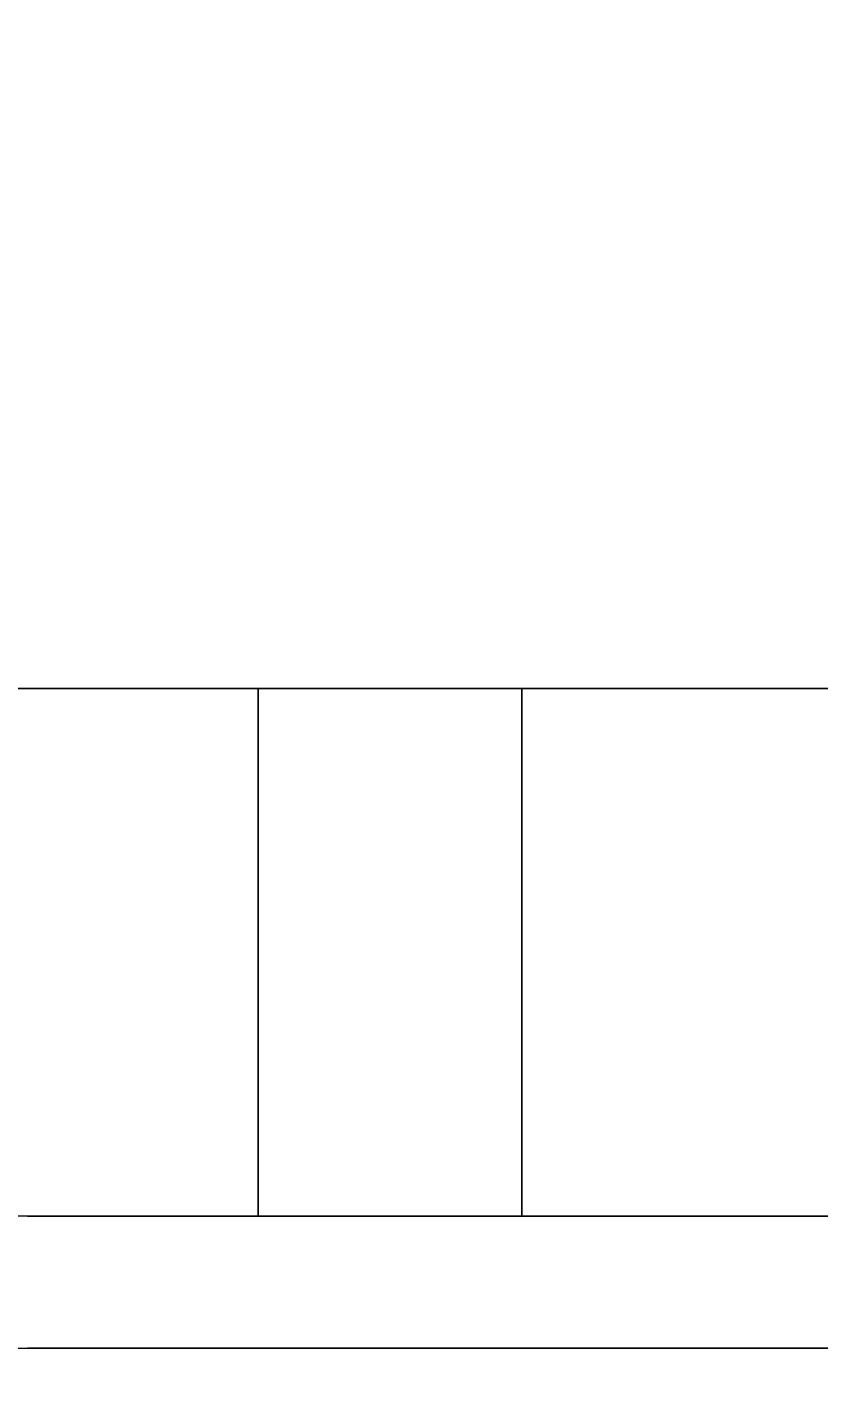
# Model space of a CAD drawing. Header units: millimetres. Extents: x -3724 to 231642, y -8553 to 29017.
# Drawn here: x 11412.5 to 11532.5, y 7928.5 to 8136.2 of the extents above; entities that cross this region are included whole.
import ezdxf

# ---------------------------------------------------------------- set-up
doc = ezdxf.new("R2010")
doc.units = ezdxf.units.MM
doc.layers.add('A-ANNO-DIMS', color=7, linetype='Continuous', lineweight=9)
doc.layers.add('A-ANNO-DIMS-100', color=7, linetype='Continuous', lineweight=9)
doc.layers.add('I-FURN-1', color=9, linetype='Continuous', lineweight=9, true_color=0x808080)
doc.styles.add('ISOCPEUR', font='isocpeur.ttf', dxfattribs={"width": 0.9, "height": 250})
doc.styles.add('ISOCPEUR_1', font='isocpeur.ttf', dxfattribs={"width": 0.9, "height": 200})
doc.dimstyles.new('ISO-2_0_0_9К_Средний_округл2', dxfattribs={"dimscale": 304.8, "dimtxt": 199.196235, "dimasz": 0.492126, "dimexe": 0.393701, "dimexo": 0, "dimgap": 0, "dimtad": 1, "dimdec": 0, "dimrnd": 10, "dimzin": 0, "dimdsep": 46, "dimtxsty": 'ISOCPEUR_1', "dimblk1": 'OBLIQUE', "dimblk2": 'OBLIQUE', "dimsah": 1, "dimcen": 0.09, "dimdle": 0.393701, "dimazin": 0, "dimtfac": 1, "dimtdec": 4, "dimtix": 1, "dimtmove": 0, "dimatfit": 3, "dimfxl": 1, "dimtvp": 1, "dimtolj": 1, "dimtzin": 0, "dimarcsym": 2})
doc.dimstyles.new('ISO-2_5_0_9К_БОЛЬШОЙ', dxfattribs={"dimscale": 304.8, "dimtxt": 248.995294, "dimasz": 0.492126, "dimexe": 0.393701, "dimexo": 0.984252, "dimgap": 0, "dimtad": 1, "dimdec": 0, "dimrnd": 10, "dimzin": 0, "dimdsep": 46, "dimtxsty": 'ISOCPEUR', "dimblk1": 'OBLIQUE', "dimblk2": 'OBLIQUE', "dimsah": 1, "dimcen": 0.09, "dimdle": 0.393701, "dimazin": 0, "dimtfac": 1, "dimtdec": 4, "dimtix": 1, "dimtmove": 0, "dimatfit": 3, "dimfxl": 1, "dimtvp": 1, "dimtolj": 1, "dimtzin": 0, "dimarcsym": 2})

# ---------------------------------------------------------------- blocks, each defined once
blk = doc.blocks.new('Бизиборд лего - бизиборд 1_21б-32328682-План расстановки мебели и оборудования 1 этажа в осях 1-12')
at = {"layer": 'I-FURN-1'}
for p, q in [((1245, 100), (935, 100)), ((935, 100), (1245, 100)), ((1245, 100), (1205, 100)), ((1205, 100), (1205, 20)), ((1205, 20), (1205, 100)), ((1205, 100), (1245, 100)), ((1355, 100), (1245, 100)), ((1245, 100), (1355, 100)), ((1245, 20), (1245, 100)), ((1245, 100), (1245, 20)), ((1500, 20), (1000, 20)), ((1170, 20), (1210, 20)), ((1210, 20), (1170, 20)), ((1170, 20), (1205, 20)), ((1205, 20), (1210, 20)), ((1210, 20), (1205, 20)), ((1205, 20), (1210, 20)), ((1210, 20), (1228.66, 20)), ((1222.59, 20), (1210, 20)), ((1210, 20), (1211.34, 20)), ((1210.34, 20), (1210, 20)), ((1210, 20), (1217.41, 20)), ((1212.93, 20), (1210, 20)), ((1210, 20), (1222.59, 20)), ((1230, 20), (1210, 20)), ((1210, 20), (1212.93, 20)), ((1215, 20), (1210, 20)), ((1210, 20), (1215, 20)), ((1210.34, 20), (1210, 20)), ((1210, 20), (1211.34, 20)), ((1211.34, 20), (1210, 20)), ((1210, 20), (1222.59, 20)), ((1212.93, 20), (1210, 20)), ((1210, 20), (1210.34, 20)), ((1211.34, 20), (1210, 20)), ((1210, 20), (1211.34, 20)), ((1211.34, 20), (1210, 20)), ((1210, 20), (1230, 20)), ((1230, 20), (1210, 20)), ((1210, 20), (1230, 20)), ((1230, 20), (1210, 20)), ((1210, 20), (1230, 20)), ((1230, 20), (1210, 20)), ((1210, 20), (1230, 20)), ((1230, 20), (1210, 20)), ((1210, 20), (1230, 20)), ((1230, 20), (1210, 20)), ((1210, 20), (1230, 20)), ((1230, 20), (1210, 20)), ((1210, 20), (1230, 20)), ((1230, 20), (1210, 20)), ((1210, 20), (1230, 20)), ((1230, 20), (1210, 20)), ((1210, 20), (1230, 20)), ((1230, 20), (1210, 20)), ((1210, 20), (1230, 20)), ((1230, 20), (1210, 20)), ((1210, 20), (1220, 20)), ((1227.07, 20), (1210, 20)), ((1210, 20), (1220, 20)), ((1220, 20), (1210, 20)), ((1210, 20), (1220, 20)), ((1211.34, 20), (1210, 20)), ((1210, 20), (1230, 20)), ((1217.41, 20), (1210, 20)), ((1210, 20), (1217.41, 20)), ((1230, 20), (1210, 20)), ((1210, 20), (1230, 20)), ((1230, 20), (1210, 20)), ((1210, 20), (1222.59, 20)), ((1230, 20), (1210, 20)), ((1212.93, 20), (1210.34, 20)), ((1212.93, 20), (1210.34, 20)), ((1210.34, 20), (1211.34, 20)), ((1211.34, 20), (1215, 20)), ((1215, 20), (1211.34, 20)), ((1211.34, 20), (1215, 20)), ((1215, 20), (1211.34, 20)), ((1211.34, 20), (1215, 20)), ((1211.34, 20), (1217.41, 20)), ((1211.34, 20), (1215, 20)), ((1217.41, 20), (1211.34, 20)), ((1211.34, 20), (1212.93, 20)), ((1212.93, 20), (1211.34, 20)), ((1211.34, 20), (1212.93, 20)), ((1212.93, 20), (1211.34, 20)), ((1212.93, 20), (1211.34, 20)), ((1215, 20), (1212.93, 20)), ((1222.59, 20), (1212.93, 20)), ((1212.93, 20), (1225, 20)), ((1225, 20), (1212.93, 20)), ((1227.07, 20), (1212.93, 20)), ((1212.93, 20), (1215, 20)), ((1217.41, 20), (1212.93, 20)), ((1212.93, 20), (1220, 20)), ((1222.59, 20), (1212.93, 20)), ((1230, 20), (1212.93, 20)), ((1220, 20), (1215, 20)), ((1230, 20), (1215, 20)), ((1215, 20), (1230, 20)), ((1215, 20), (1222.59, 20)), ((1215, 20), (1225, 20)), ((1216.1, 20), (1220, 20)), ((1220, 20), (1216.1, 20)), ((1216.1, 20), (1220, 20)), ((1220, 20), (1216.1, 20)), ((1216.1, 20), (1220, 20)), ((1217.41, 20), (1222.59, 20)), ((1217.41, 20), (1222.59, 20)), ((1225, 20), (1217.41, 20)), ((1225, 20), (1217.41, 20)), ((1230, 20), (1217.41, 20)), ((1217.41, 20), (1230, 20)), ((1229.66, 20), (1220, 20)), ((1220, 20), (1230, 20)), ((1220, 20), (1230, 20)), ((1220, 20), (1225, 20)), ((1230, 20), (1220, 20)), ((1220, 20), (1230, 20)), ((1220.98, 20), (1225, 20)), ((1225, 20), (1220.98, 20)), ((1220.98, 20), (1225, 20)), ((1225, 20), (1220.98, 20)), ((1220.98, 20), (1225, 20)), ((1227.07, 20), (1222.59, 20)), ((1222.59, 20), (1225, 20)), ((1222.59, 20), (1227.07, 20)), ((1225, 20), (1222.59, 20)), ((1222.59, 20), (1230, 20)), ((1222.59, 20), (1225, 20)), ((1222.59, 20), (1228.66, 20)), ((1227.07, 20), (1222.59, 20)), ((1222.59, 20), (1225, 20)), ((1225, 20), (1230, 20)), ((1228.66, 20), (1225, 20)), ((1225, 20), (1230, 20)), ((1230, 20), (1225, 20)), ((1225, 20), (1228.66, 20)), ((1228.66, 20), (1225, 20)), ((1225, 20), (1228.66, 20)), ((1230, 20), (1225, 20)), ((1225, 20), (1230, 20)), ((1225, 20), (1227.07, 20)), ((1225.86, 20), (1228.66, 20)), ((1228.66, 20), (1225.86, 20)), ((1225.86, 20), (1228.66, 20)), ((1228.66, 20), (1225.86, 20)), ((1225.86, 20), (1228.66, 20)), ((1230, 20), (1227.07, 20)), ((1227.07, 20), (1230, 20)), ((1230, 20), (1227.07, 20)), ((1229.66, 20), (1227.07, 20)), ((1230, 20), (1227.07, 20)), ((1227.07, 20), (1230, 20)), ((1228.66, 20), (1230, 20)), ((1230, 20), (1228.66, 20)), ((1228.66, 20), (1229.66, 20)), ((1230, 20), (1228.66, 20)), ((1228.66, 20), (1229.66, 20)), ((1228.66, 20), (1230, 20)), ((1230, 20), (1229.66, 20)), ((1229.66, 20), (1230, 20)), ((1229.66, 20), (1230, 20)), ((1230, 20), (1229.66, 20)), ((1230, 20), (1245, 20)), ((1245, 20), (1230, 20)), ((1230, 20), (1245, 20)), ((1245, 20), (1230, 20)), ((1230, 20), (1245, 20)), ((1245, 20), (1270, 20)), ((1270, 20), (1245, 20)), ((1245, 20), (1270, 20)), ((1270, 20), (1290, 20)), ((1271.34, 20), (1270, 20)), ((1270, 20), (1289.66, 20)), ((1272.93, 20), (1270, 20)), ((1270, 20), (1290, 20)), ((1290, 20), (1270, 20)), ((1270, 20), (1277.41, 20)), ((1271.34, 20), (1270, 20)), ((1270, 20), (1270.34, 20)), ((1275, 20), (1270, 20)), ((1270, 20), (1275, 20)), ((1272.93, 20), (1270, 20)), ((1270, 20), (1290, 20)), ((1272.93, 20), (1270, 20)), ((1270, 20), (1270.34, 20)), ((1290, 20), (1270, 20)), ((1270, 20), (1270.34, 20)), ((1271.34, 20), (1270, 20)), ((1270, 20), (1290, 20)), ((1290, 20), (1270, 20)), ((1270, 20), (1290, 20)), ((1290, 20), (1270, 20)), ((1270, 20), (1270.34, 20)), ((1290, 20), (1270, 20)), ((1270, 20), (1290, 20)), ((1290, 20), (1270, 20)), ((1270, 20), (1290, 20)), ((1290, 20), (1270, 20)), ((1270, 20), (1290, 20)), ((1290, 20), (1270, 20)), ((1270, 20), (1290, 20)), ((1290, 20), (1270, 20)), ((1270, 20), (1290, 20)), ((1290, 20), (1270, 20)), ((1270, 20), (1280, 20)), ((1271.34, 20), (1270, 20)), ((1270, 20), (1282.59, 20)), ((1285, 20), (1270, 20)), ((1270, 20), (1290, 20)), ((1290, 20), (1270, 20)), ((1270, 20), (1289.66, 20)), ((1289.66, 20), (1270, 20)), ((1270, 20), (1290, 20)), ((1290, 20), (1270, 20)), ((1270, 20), (1271.34, 20)), ((1270.34, 20), (1270, 20)), ((1270, 20), (1289.66, 20)), ((1290, 20), (1270, 20)), ((1270, 20), (1280, 20)), ((1270.34, 20), (1270, 20)), ((1270, 20), (1290, 20)), ((1290, 20), (1270, 20)), ((1270, 20), (1287.07, 20)), ((1270.34, 20), (1270, 20)), ((1270.34, 20), (1272.93, 20)), ((1270.34, 20), (1271.34, 20)), ((1270.34, 20), (1271.34, 20)), ((1270.34, 20), (1272.93, 20)), ((1272.93, 20), (1270.34, 20)), ((1271.34, 20), (1270.34, 20)), ((1275, 20), (1270.34, 20)), ((1271.34, 20), (1274.7, 20)), ((1274.7, 20), (1271.34, 20)), ((1271.34, 20), (1274.7, 20)), ((1288.66, 20), (1271.34, 20)), ((1288.66, 20), (1271.34, 20)), ((1271.34, 20), (1272.93, 20)), ((1271.34, 20), (1272.93, 20)), ((1275, 20), (1271.34, 20)), ((1287.07, 20), (1271.34, 20)), ((1271.34, 20), (1287.07, 20)), ((1272.93, 20), (1271.34, 20)), ((1287.07, 20), (1272.93, 20)), ((1272.93, 20), (1285, 20)), ((1285, 20), (1272.93, 20)), ((1290, 20), (1272.93, 20)), ((1272.93, 20), (1275, 20)), ((1272.93, 20), (1275, 20)), ((1272.93, 20), (1290, 20)), ((1282.59, 20), (1272.93, 20)), ((1275, 20), (1272.93, 20)), ((1275, 20), (1279.58, 20)), ((1279.58, 20), (1275, 20)), ((1275, 20), (1279.58, 20)), ((1280, 20), (1275, 20)), ((1275, 20), (1280, 20)), ((1275, 20), (1277.41, 20)), ((1275, 20), (1277.41, 20)), ((1280, 20), (1275, 20)), ((1277.41, 20), (1275, 20)), ((1290, 20), (1275, 20)), ((1277.41, 20), (1282.59, 20)), ((1277.41, 20), (1280, 20)), ((1277.41, 20), (1280, 20)), ((1280, 20), (1277.41, 20)), ((1280, 20), (1284.46, 20)), ((1284.46, 20), (1280, 20)), ((1280, 20), (1284.46, 20)), ((1290, 20), (1280, 20)), ((1280, 20), (1290, 20)), ((1280, 20), (1282.59, 20)), ((1280, 20), (1282.59, 20)), ((1289.66, 20), (1280, 20)), ((1280, 20), (1290, 20)), ((1280, 20), (1282.59, 20)), ((1282.59, 20), (1280, 20)), ((1282.59, 20), (1290, 20)), ((1282.59, 20), (1285, 20)), ((1282.59, 20), (1285, 20)), ((1282.59, 20), (1287.07, 20)), ((1287.07, 20), (1282.59, 20)), ((1282.59, 20), (1285, 20)), ((1285, 20), (1282.59, 20)), ((1285, 20), (1288.66, 20)), ((1288.66, 20), (1285, 20)), ((1285, 20), (1288.66, 20)), ((1285, 20), (1288.66, 20)), ((1288.66, 20), (1285, 20)), ((1285, 20), (1287.07, 20)), ((1285, 20), (1287.07, 20)), ((1290, 20), (1285, 20)), ((1285, 20), (1287.07, 20)), ((1287.07, 20), (1285, 20)), ((1290, 20), (1287.07, 20)), ((1287.07, 20), (1288.66, 20)), ((1287.07, 20), (1288.66, 20)), ((1289.66, 20), (1287.07, 20)), ((1287.07, 20), (1290, 20)), ((1287.07, 20), (1288.66, 20)), ((1288.66, 20), (1287.07, 20)), ((1287.07, 20), (1288.66, 20)), ((1288.66, 20), (1287.07, 20)), ((1287.07, 20), (1290, 20)), ((1289.66, 20), (1288.66, 20)), ((1290, 20), (1288.66, 20)), ((1288.66, 20), (1290, 20)), ((1290, 20), (1288.66, 20)), ((1288.66, 20), (1289.66, 20)), ((1288.66, 20), (1290, 20)), ((1288.66, 20), (1289.66, 20)), ((1289.66, 20), (1288.66, 20)), ((1288.66, 20), (1289.66, 20)), ((1289.66, 20), (1288.66, 20)), ((1290, 20), (1289.66, 20)), ((1289.66, 20), (1290, 20)), ((1289.66, 20), (1290, 20)), ((1290, 20), (1289.66, 20)), ((1290, 20), (1289.66, 20)), ((1289.66, 20), (1290, 20)), ((1290, 20), (1289.66, 20)), ((1289.66, 20), (1290, 20)), ((1290, 20), (1289.66, 20)), ((1289.66, 20), (1290, 20)), ((1289.66, 20), (1290, 20)), ((1290, 20), (1289.66, 20)), ((1290, 20), (1330, 20)), ((1330, 20), (1290, 20)), ((1290, 20), (1330, 20)), ((1000, 0), (1500, 0)), ((1210, 0), (1170, 0)), ((1170, 0), (1210, 0)), ((1210, 0), (1170, 0)), ((1210.34, 0), (1210, 0)), ((1210, 0), (1215, 0)), ((1230, 0), (1210, 0)), ((1210, 0), (1230, 0)), ((1220, 0), (1210, 0)), ((1210, 0), (1212.93, 0)), ((1210.34, 0), (1210, 0)), ((1210, 0), (1210.34, 0)), ((1230, 0), (1210, 0)), ((1210, 0), (1229.66, 0)), ((1230, 0), (1210, 0)), ((1210, 0), (1230, 0)), ((1230, 0), (1210, 0)), ((1210, 0), (1230, 0)), ((1215, 0), (1210, 0)), ((1210, 0), (1222.59, 0)), ((1210.34, 0), (1210, 0)), ((1210, 0), (1230, 0)), ((1211.34, 0), (1210, 0)), ((1210, 0), (1220, 0)), ((1230, 0), (1210, 0)), ((1210, 0), (1230, 0)), ((1230, 0), (1210, 0)), ((1210, 0), (1230, 0)), ((1230, 0), (1210, 0)), ((1210, 0), (1230, 0)), ((1230, 0), (1210, 0)), ((1210, 0), (1230, 0)), ((1230, 0), (1210, 0)), ((1210, 0), (1230, 0)), ((1230, 0), (1210, 0)), ((1210, 0), (1230, 0)), ((1230, 0), (1210, 0)), ((1210, 0), (1230, 0)), ((1230, 0), (1210, 0)), ((1210, 0), (1230, 0)), ((1230, 0), (1210, 0)), ((1210, 0), (1230, 0)), ((1230, 0), (1210, 0)), ((1210, 0), (1230, 0)), ((1222.59, 0), (1210, 0)), ((1210, 0), (1229.66, 0)), ((1230, 0), (1210, 0)), ((1210, 0), (1230, 0)), ((1220, 0), (1210, 0)), ((1210, 0), (1225, 0)), ((1230, 0), (1210, 0)), ((1210, 0), (1229.66, 0)), ((1230, 0), (1210, 0)), ((1210, 0), (1230, 0)), ((1230, 0), (1210, 0)), ((1210, 0), (1230, 0)), ((1212.93, 0), (1210, 0)), ((1210, 0), (1215, 0)), ((1212.93, 0), (1210.34, 0)), ((1211.34, 0), (1210.34, 0)), ((1210.34, 0), (1211.34, 0)), ((1211.34, 0), (1210.34, 0)), ((1215, 0), (1211.34, 0)), ((1211.34, 0), (1215, 0)), ((1215, 0), (1211.34, 0)), ((1212.93, 0), (1211.34, 0)), ((1211.34, 0), (1212.93, 0)), ((1230, 0), (1211.34, 0)), ((1212.93, 0), (1211.34, 0)), ((1229.66, 0), (1212.93, 0)), ((1212.93, 0), (1217.41, 0)), ((1217.41, 0), (1212.93, 0)), ((1212.93, 0), (1215, 0)), ((1215, 0), (1212.93, 0)), ((1215, 0), (1212.93, 0)), ((1215, 0), (1230, 0)), ((1215, 0), (1217.41, 0)), ((1217.41, 0), (1215, 0)), ((1225, 0), (1215, 0)), ((1230, 0), (1215, 0)), ((1215, 0), (1222.59, 0)), ((1220, 0), (1216.1, 0)), ((1216.1, 0), (1220, 0)), ((1220, 0), (1216.1, 0)), ((1217.41, 0), (1220, 0)), ((1222.59, 0), (1217.41, 0)), ((1217.41, 0), (1220, 0)), ((1220, 0), (1217.41, 0)), ((1227.07, 0), (1220, 0)), ((1220, 0), (1230, 0)), ((1220, 0), (1228.66, 0)), ((1230, 0), (1220, 0)), ((1220, 0), (1228.66, 0)), ((1230, 0), (1220, 0)), ((1225, 0), (1220.98, 0)), ((1220.98, 0), (1225, 0)), ((1225, 0), (1220.98, 0)), ((1225, 0), (1222.59, 0)), ((1222.59, 0), (1225, 0)), ((1230, 0), (1222.59, 0)), ((1222.59, 0), (1225, 0)), ((1228.66, 0), (1225, 0)), ((1225, 0), (1227.07, 0)), ((1230, 0), (1225, 0)), ((1225, 0), (1229.66, 0)), ((1225, 0), (1230, 0)), ((1228.66, 0), (1225.86, 0)), ((1225.86, 0), (1228.66, 0)), ((1228.66, 0), (1225.86, 0)), ((1230, 0), (1227.07, 0)), ((1227.07, 0), (1228.66, 0)), ((1229.66, 0), (1228.66, 0)), ((1228.66, 0), (1229.66, 0)), ((1228.66, 0), (1230, 0)), ((1228.66, 0), (1230, 0)), ((1230, 0), (1229.66, 0)), ((1230, 0), (1229.66, 0)), ((1229.66, 0), (1230, 0)), ((1229.66, 0), (1230, 0)), ((1229.66, 0), (1230, 0)), ((1229.66, 0), (1230, 0)), ((1229.66, 0), (1230, 0)), ((1270, 0), (1230, 0)), ((1230, 0), (1270, 0)), ((1270, 0), (1230, 0)), ((1290, 0), (1270, 0)), ((1270, 0), (1290, 0)), ((1290, 0), (1270, 0)), ((1270, 0), (1289.66, 0)), ((1282.59, 0), (1270, 0)), ((1270, 0), (1272.93, 0)), ((1290, 0), (1270, 0)), ((1270, 0), (1290, 0)), ((1280, 0), (1270, 0)), ((1270, 0), (1290, 0)), ((1290, 0), (1270, 0)), ((1270, 0), (1290, 0)), ((1270.34, 0), (1270, 0)), ((1270, 0), (1270.34, 0)), ((1270.34, 0), (1270, 0)), ((1270, 0), (1270.34, 0)), ((1290, 0), (1270, 0)), ((1270, 0), (1270.34, 0)), ((1287.07, 0), (1270, 0)), ((1270, 0), (1290, 0)), ((1290, 0), (1270, 0)), ((1270, 0), (1290, 0)), ((1290, 0), (1270, 0)), ((1270, 0), (1290, 0)), ((1290, 0), (1270, 0)), ((1270, 0), (1290, 0)), ((1290, 0), (1270, 0)), ((1270, 0), (1282.59, 0)), ((1290, 0), (1270, 0)), ((1270, 0), (1290, 0)), ((1290, 0), (1270, 0)), ((1270, 0), (1290, 0)), ((1290, 0), (1270, 0)), ((1270, 0), (1290, 0)), ((1290, 0), (1270, 0)), ((1270, 0), (1290, 0)), ((1290, 0), (1270, 0)), ((1270, 0), (1290, 0)), ((1282.59, 0), (1270, 0)), ((1270, 0), (1290, 0)), ((1290, 0), (1270, 0)), ((1270, 0), (1287.07, 0)), ((1290, 0), (1270, 0)), ((1270, 0), (1270.34, 0)), ((1277.41, 0), (1270, 0)), ((1270, 0), (1290, 0)), ((1290, 0), (1270, 0)), ((1270, 0), (1290, 0)), ((1285, 0), (1270, 0)), ((1270, 0), (1290, 0)), ((1290, 0), (1270, 0)), ((1270, 0), (1290, 0)), ((1271.34, 0), (1270, 0)), ((1270, 0), (1280, 0)), ((1271.34, 0), (1270.34, 0)), ((1270.34, 0), (1271.34, 0)), ((1271.34, 0), (1270.34, 0)), ((1270.34, 0), (1272.93, 0)), ((1270.34, 0), (1290, 0)), ((1270.34, 0), (1290, 0)), ((1274.7, 0), (1271.34, 0)), ((1271.34, 0), (1274.7, 0)), ((1274.7, 0), (1271.34, 0)), ((1290, 0), (1271.34, 0)), ((1271.34, 0), (1272.93, 0)), ((1272.93, 0), (1271.34, 0)), ((1272.93, 0), (1271.34, 0)), ((1272.93, 0), (1275, 0)), ((1272.93, 0), (1275, 0)), ((1280, 0), (1272.93, 0)), ((1272.93, 0), (1275, 0)), ((1285, 0), (1272.93, 0)), ((1279.58, 0), (1275, 0)), ((1275, 0), (1279.58, 0)), ((1279.58, 0), (1275, 0)), ((1275, 0), (1290, 0)), ((1275, 0), (1277.41, 0)), ((1275, 0), (1282.59, 0)), ((1277.41, 0), (1290, 0)), ((1280, 0), (1277.41, 0)), ((1284.46, 0), (1280, 0)), ((1280, 0), (1284.46, 0)), ((1284.46, 0), (1280, 0)), ((1282.59, 0), (1280, 0)), ((1282.59, 0), (1280, 0)), ((1282.59, 0), (1280, 0)), ((1280, 0), (1285, 0)), ((1285, 0), (1282.59, 0)), ((1285, 0), (1282.59, 0)), ((1285, 0), (1282.59, 0)), ((1282.59, 0), (1287.07, 0)), ((1282.59, 0), (1290, 0)), ((1290, 0), (1282.59, 0)), ((1287.07, 0), (1282.59, 0)), ((1288.66, 0), (1285, 0)), ((1285, 0), (1288.66, 0)), ((1288.66, 0), (1285, 0)), ((1287.07, 0), (1285, 0)), ((1287.07, 0), (1285, 0)), ((1287.07, 0), (1285, 0)), ((1290, 0), (1285, 0)), ((1290, 0), (1285, 0)), ((1285, 0), (1289.66, 0)), ((1290, 0), (1287.07, 0)), ((1288.66, 0), (1287.07, 0)), ((1288.66, 0), (1287.07, 0)), ((1287.07, 0), (1289.66, 0)), ((1290, 0), (1287.07, 0)), ((1287.07, 0), (1290, 0)), ((1290, 0), (1287.07, 0)), ((1289.66, 0), (1288.66, 0)), ((1290, 0), (1288.66, 0)), ((1289.66, 0), (1290, 0)), ((1290, 0), (1289.66, 0)), ((1289.66, 0), (1290, 0)), ((1289.66, 0), (1290, 0)), ((1330, 0), (1290, 0)), ((1290, 0), (1330, 0)), ((1330, 0), (1290, 0))]:
    blk.add_line(p, q, dxfattribs=at)
blk = doc.blocks.new('DIMBLOCK113-План расстановки мебели и оборудования 1 этажа в осях 1-12')
at = {"layer": 'A-ANNO-DIMS-100'}
for p, q in [((10242.5, 8036), (10242.5, 8416.23)), ((12825, 8402.3), (12825, 8176.23)), ((12825, 8296.23), (12825, 8402.3)), ((10242.5, 8296.23), (12945, 8296.23)), ((10242.5, 8296.23), (10242.5, 8036))]:
    blk.add_line(p, q, dxfattribs=at)
at = {"layer": 'A-ANNO-DIMS-100', "lineweight": 20}
for p, q in [((10242.5, 8296.23), (10317.5, 8371.23)), ((12825, 8296.23), (12900, 8371.23)), ((10242.5, 8296.23), (10167.5, 8221.23)), ((12825, 8296.23), (12750, 8221.23))]:
    blk.add_line(p, q, dxfattribs=at)
at = {"layer": 'A-ANNO-DIMS-100', "color": 0, "insert": (11361.37, 8557.52), "char_height": 200, "width": 413.7153, "attachment_point": 1, "line_spacing_factor": 1.149209, "style": 'ISOCPEUR_1'}
blk.add_mtext('1/2', dxfattribs=at)
blk = doc.blocks.new('_Oblique')
at = {"color": 0, "linetype": 'ByBlock', "lineweight": -2}
blk.add_line((-0.5, -0.5), (0.5, 0.5), dxfattribs=at)
blk = doc.blocks.new('DIMBLOCK114-План расстановки мебели и оборудования 1 этажа в осях 1-12')
at = {"layer": 'A-ANNO-DIMS-100'}
for p, q in [((7660, 8200), (7660, 9383.39)), ((12825, 8683), (12825, 9383.39)), ((7540, 9263.39), (12945, 9263.39)), ((7660, 9263.39), (7660, 8200)), ((12825, 9263.39), (12825, 8683))]:
    blk.add_line(p, q, dxfattribs=at)
at = {"layer": 'A-ANNO-DIMS-100', "lineweight": 20}
for p, q in [((7660, 9263.39), (7735, 9338.39)), ((12825, 9263.39), (12900, 9338.39)), ((7660, 9263.39), (7585, 9188.39)), ((12825, 9263.39), (12750, 9188.39))]:
    blk.add_line(p, q, dxfattribs=at)
at = {"layer": 'A-ANNO-DIMS-100', "color": 0, "insert": (9948.02, 9590), "char_height": 250, "width": 706.7636, "attachment_point": 1, "line_spacing_factor": 1.149209, "style": 'ISOCPEUR'}
blk.add_mtext('5170', dxfattribs=at)

msp = doc.modelspace()

# ---------------------------------------------------------------- block references
at = {"layer": 'I-FURN-1'}
msp.add_blockref('Бизиборд лего - бизиборд 1_21б-32328682-План расстановки мебели и оборудования 1 этажа в осях 1-12', (10242.5, 7936), dxfattribs=at)

# ---------------------------------------------------------------- dimensions: what is measured, and where the dimension line sits
at = {"layer": 'A-ANNO-DIMS'}
dim = msp.add_linear_dim(base=(12825, 9263.39), p1=(7660, 7900), p2=(12825, 8383), dimstyle='ISO-2_5_0_9К_БОЛЬШОЙ', override={"dimpost": '<>', "dimfxl": 5187.534482}, dxfattribs=at)
dim.commit()
dim.dimension.update_dxf_attribs({"geometry": 'DIMBLOCK114-План расстановки мебели и оборудования 1 этажа в осях 1-12', "text_midpoint": (10242.5, 9388.39)})
dim = msp.add_linear_dim(base=(12825, 8296.23), p1=(10242.5, 8036), p2=(12825, 8402.3), text='1/2', dimstyle='ISO-2_0_0_9К_Средний_округл2', override={"dimpost": '<>', "dimfxl": 2608.347815}, dxfattribs=at)
dim.commit()
dim.dimension.update_dxf_attribs({"geometry": 'DIMBLOCK113-План расстановки мебели и оборудования 1 этажа в осях 1-12', "text_midpoint": (11533.75, 8396.23)})

doc.saveas('drawing.dxf')
